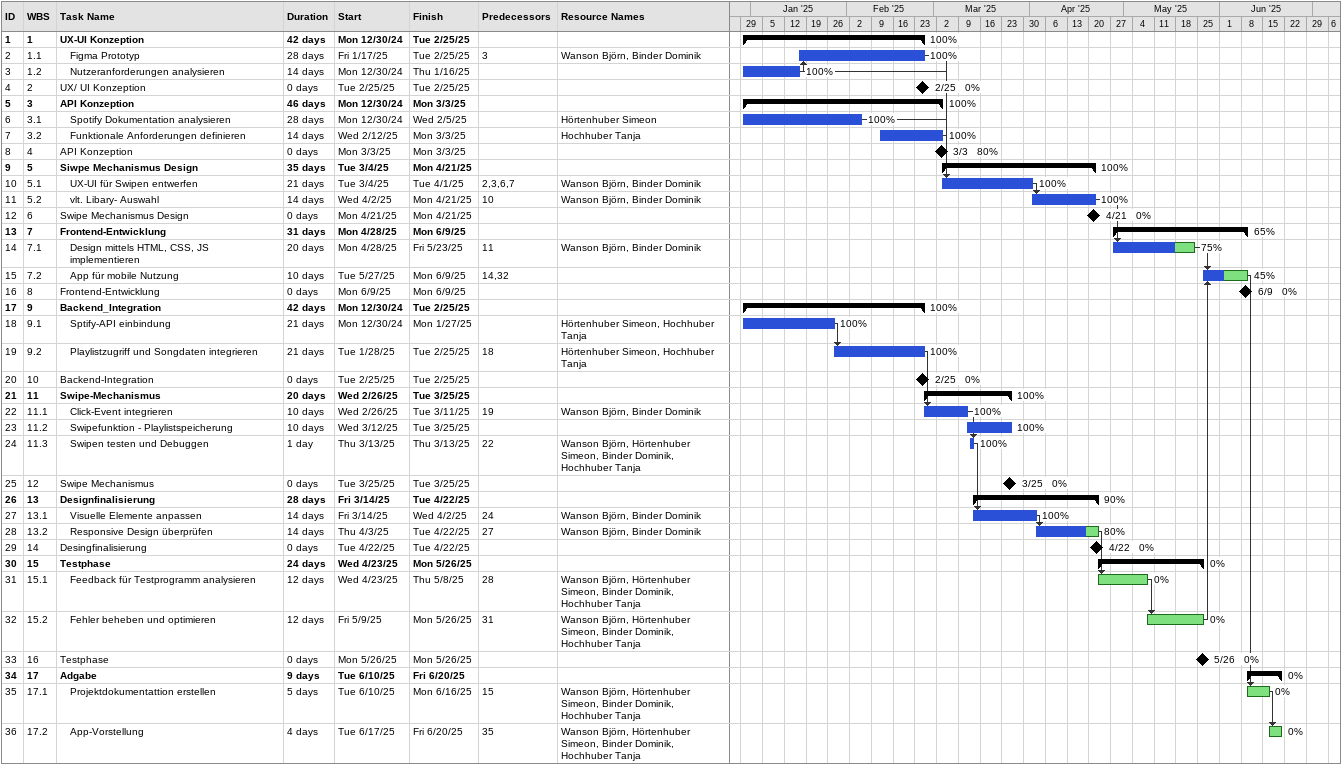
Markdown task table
| ID | WBS | Task | Duration | Start | Finish | Predecessors | Resources | % complete |
|---|---|---|---|---|---|---|---|---|
| 1 | 1 | **UX-UI Konzeption** | 42d | 2024-12-30 | 2025-02-25 |  |  | 100 |
| 2 | 1.1 | Figma Prototyp | 28d | 2025-01-17 | 2025-02-25 | 3 | Wanson Björn, Binder Dominik | 100 |
| 3 | 1.2 | Nutzeranforderungen analysieren | 14d | 2024-12-30 | 2025-01-16 |  |  | 100 |
| 4 | 2 | UX/ UI Konzeption | 0d | 2025-02-25 | 2025-02-25 |  |  | 0 |
| 5 | 3 | **API Konzeption** | 46d | 2024-12-30 | 2025-03-03 |  |  | 100 |
| 6 | 3.1 | Spotify Dokumentation analysieren | 28d | 2024-12-30 | 2025-02-05 |  | Hörtenhuber Simeon | 100 |
| 7 | 3.2 | Funktionale Anforderungen definieren | 14d | 2025-02-12 | 2025-03-03 |  | Hochhuber Tanja | 100 |
| 8 | 4 | API Konzeption | 0d | 2025-03-03 | 2025-03-03 |  |  | 80 |
| 9 | 5 | **Siwpe Mechanismus Design** | 35d | 2025-03-04 | 2025-04-21 |  |  | 100 |
| 10 | 5.1 | UX-UI für Swipen entwerfen | 21d | 2025-03-04 | 2025-04-01 | 2, 3, 6, 7 | Wanson Björn, Binder Dominik | 100 |
| 11 | 5.2 | vlt. Libary- Auswahl | 14d | 2025-04-02 | 2025-04-21 | 10 | Wanson Björn, Binder Dominik | 100 |
| 12 | 6 | Swipe Mechanismus Design | 0d | 2025-04-21 | 2025-04-21 |  |  | 0 |
| 13 | 7 | **Frontend-Entwicklung** | 31d | 2025-04-28 | 2025-06-09 |  |  | 65 |
| 14 | 7.1 | Design mittels HTML, CSS, JS implementieren | 20d | 2025-04-28 | 2025-05-23 | 11 | Wanson Björn, Binder Dominik | 75 |
| 15 | 7.2 | App für mobile Nutzung | 10d | 2025-05-27 | 2025-06-09 | 14, 32 |  | 45 |
| 16 | 8 | Frontend-Entwicklung | 0d | 2025-06-09 | 2025-06-09 |  |  | 0 |
| 17 | 9 | **Backend_Integration** | 42d | 2024-12-30 | 2025-02-25 |  |  | 100 |
| 18 | 9.1 | Sptify-API einbindung | 21d | 2024-12-30 | 2025-01-27 |  | Hörtenhuber Simeon, Hochhuber Tanja | 100 |
| 19 | 9.2 | Playlistzugriff und Songdaten integrieren | 21d | 2025-01-28 | 2025-02-25 | 18 | Hörtenhuber Simeon, Hochhuber Tanja | 100 |
| 20 | 10 | Backend-Integration | 0d | 2025-02-25 | 2025-02-25 |  |  | 0 |
| 21 | 11 | **Swipe-Mechanismus** | 20d | 2025-02-26 | 2025-03-25 |  |  | 100 |
| 22 | 11.1 | Click-Event integrieren | 10d | 2025-02-26 | 2025-03-11 | 19 | Wanson Björn, Binder Dominik | 100 |
| 23 | 11.2 | Swipefunktion - Playlistspeicherung | 10d | 2025-03-12 | 2025-03-25 |  |  | 100 |
| 24 | 11.3 | Swipen testen und Debuggen | 1d | 2025-03-13 | 2025-03-13 | 22 | Wanson Björn, Hörtenhuber Simeon, Binder Dominik, Hochhuber Tanja | 100 |
| 25 | 12 | Swipe Mechanismus | 0d | 2025-03-25 | 2025-03-25 |  |  | 0 |
| 26 | 13 | **Designfinalisierung** | 28d | 2025-03-14 | 2025-04-22 |  |  | 90 |
| 27 | 13.1 | Visuelle Elemente anpassen | 14d | 2025-03-14 | 2025-04-02 | 24 | Wanson Björn, Binder Dominik | 100 |
| 28 | 13.2 | Responsive Design überprüfen | 14d | 2025-04-03 | 2025-04-22 | 27 | Wanson Björn, Binder Dominik | 80 |
| 29 | 14 | Desingfinalisierung | 0d | 2025-04-22 | 2025-04-22 |  |  | 0 |
| 30 | 15 | **Testphase** | 24d | 2025-04-23 | 2025-05-26 |  |  | 0 |
| 31 | 15.1 | Feedback für Testprogramm analysieren | 12d | 2025-04-23 | 2025-05-08 | 28 | Wanson Björn, Hörtenhuber Simeon, Binder Dominik, Hochhuber Tanja | 0 |
| 32 | 15.2 | Fehler beheben und optimieren | 12d | 2025-05-09 | 2025-05-26 | 31 | Wanson Björn, Hörtenhuber Simeon, Binder Dominik, Hochhuber Tanja | 0 |
| 33 | 16 | Testphase | 0d | 2025-05-26 | 2025-05-26 |  |  | 0 |
| 34 | 17 | **Adgabe** | 9d | 2025-06-10 | 2025-06-20 |  |  | 0 |
| 35 | 17.1 | Projektdokumentattion erstellen | 5d | 2025-06-10 | 2025-06-16 | 15 | Wanson Björn, Hörtenhuber Simeon, Binder Dominik, Hochhuber Tanja | 0 |
| 36 | 17.2 | App-Vorstellung | 4d | 2025-06-17 | 2025-06-20 | 35 | Wanson Björn, Hörtenhuber Simeon, Binder Dominik, Hochhuber Tanja | 0 |
